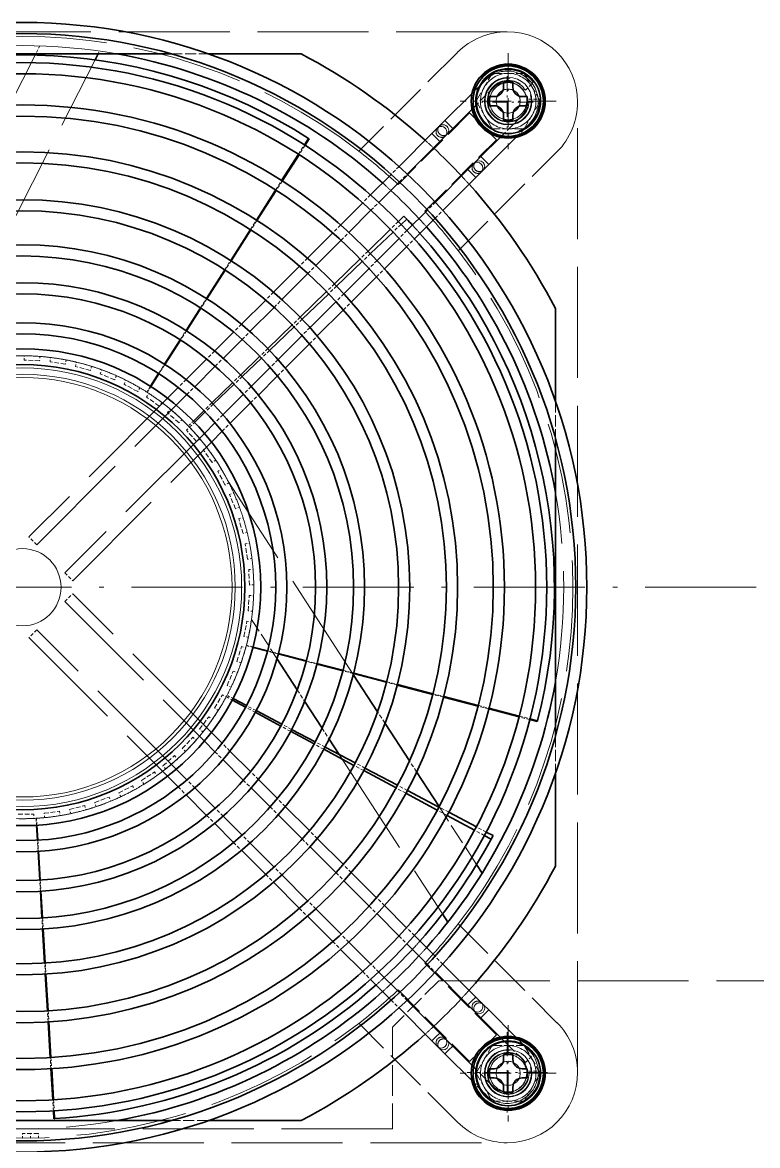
# Model space of a CAD drawing. Extents: x 23 to 587, y 4 to 413.
# Drawn here: x 142.4 to 182.1, y 178 to 238.7 of the extents above; entities that cross this region are included whole.
import ezdxf

# ---------------------------------------------------------------- set-up
doc = ezdxf.new("R2010")
doc.units = 0
doc.linetypes.add('DASHDOT', pattern=[18.5, 12, -3, 0.5, -3])
doc.linetypes.add('DASHED', pattern=[15, 12, -3])
doc.layers.get('0').update_dxf_attribs({"lineweight": 13})

# ---------------------------------------------------------------- blocks, each defined once
blk = doc.blocks.new('BLOCK345')
at = {"color": 7, "linetype": 'DASHDOT', "lineweight": 13}
blk.add_line((153.69, 153.4), (-4.91, 153.4), dxfattribs=at)
blk = doc.blocks.new('BLOCK346')
at = {"color": 7, "linetype": 'DASHDOT', "lineweight": 13, "ltscale": 0.26}
for p, q in [((126.89, 211.1), (126.89, 200.7)), ((132.09, 205.9), (121.69, 205.9))]:
    blk.add_line(p, q, dxfattribs=at)
blk = doc.blocks.new('BLOCK348')
at = {"color": 7, "linetype": 'DASHDOT', "lineweight": 13, "ltscale": 0.26}
for p, q in [((126.89, 106.1), (126.89, 95.7)), ((132.09, 100.9), (121.69, 100.9))]:
    blk.add_line(p, q, dxfattribs=at)
blk = doc.blocks.new('BLOCK355')
at = {"color": 7, "linetype": 'DASHDOT', "lineweight": 13, "ltscale": 0.13975}
for p, q in [((126.79, 208.6), (126.79, 203.01)), ((129.59, 205.8), (124, 205.8))]:
    blk.add_line(p, q, dxfattribs=at)
blk = doc.blocks.new('BLOCK358')
at = {"color": 7, "linetype": 'DASHDOT', "lineweight": 13, "ltscale": 0.21775}
for p, q in [((126.79, 105.36), (126.79, 96.65)), ((131.15, 101), (122.44, 101))]:
    blk.add_line(p, q, dxfattribs=at)
blk = doc.blocks.new('BLOCK372')
at = {"color": 7, "linetype": 'DASHED', "lineweight": 13}
for p, q in [((126.79, 213.4), (21.99, 213.4)), ((75.77, 210.88), (60.68, 181.27)), ((65.03, 176.58), (82.24, 210.36)), ((134.39, 101), (134.39, 205.8)), ((90.07, 173.82), (75.09, 158.84)), ((75.94, 157.99), (91.01, 173.06)), ((94.05, 170.02), (78.98, 154.95)), ((79.83, 154.1), (94.81, 169.08)), ((110.15, 143.99), (96.65, 164.77)), ((78.98, 151.85), (94.05, 136.78)), ((94.81, 137.72), (79.83, 152.7)), ((91.01, 133.74), (75.94, 148.81)), ((75.09, 147.96), (90.07, 132.98)), ((108.61, 135.35), (119.8, 118.12)), ((119.39, 110.9), (369.39, 110.9)), ((114.39, 94.9), (34.39, 94.9)), ((21.99, 93.4), (126.79, 93.4))]:
    blk.add_line(p, q, dxfattribs=at)
at = {"color": 7, "linetype": 'DASHED', "lineweight": 13, "ltscale": 0.0244}
blk.add_line((76.27, 211.87), (75.83, 211), dxfattribs=at)
at = {"color": 7, "linetype": 'DASHED', "lineweight": 13, "ltscale": 0.008525}
blk.add_line((82.57, 211), (82.72, 211.3), dxfattribs=at)
at = {"color": 7, "linetype": 'DASHED', "lineweight": 13, "ltscale": 0.377304}
for p, q in [((121.42, 211.17), (110.74, 200.5)), ((121.49, 189.75), (132.16, 200.43)), ((121.49, 117.05), (132.16, 106.37)), ((121.42, 95.63), (110.74, 106.3))]:
    blk.add_line(p, q, dxfattribs=at)
at = {"color": 7, "lineweight": 35}
for p, q in [((58.32, 211), (90.46, 211)), ((131.99, 169.47), (131.99, 137.33)), ((90.46, 95.8), (58.32, 95.8))]:
    blk.add_line(p, q, dxfattribs=at)
at = {"color": 7, "lineweight": 35, "ltscale": 0.003272}
blk.add_line((75.83, 211), (75.77, 210.88), dxfattribs=at)
at = {"color": 7, "lineweight": 35, "ltscale": 0.017913}
blk.add_line((82.24, 210.36), (82.57, 211), dxfattribs=at)
at = {"color": 7, "linetype": 'DASHED', "lineweight": 13, "ltscale": 0.100244}
for p, q in [((90.46, 211), (94.47, 211)), ((131.99, 173.48), (131.99, 169.47)), ((131.99, 137.33), (131.99, 133.32)), ((94.47, 95.8), (90.46, 95.8))]:
    blk.add_line(p, q, dxfattribs=at)
at = {"color": 7, "lineweight": 35, "ltscale": 0.25099}
for p, q in [((94.47, 211), (104.51, 211)), ((131.99, 183.52), (131.99, 173.48)), ((131.99, 133.32), (131.99, 123.28)), ((104.51, 95.8), (94.47, 95.8))]:
    blk.add_line(p, q, dxfattribs=at)
at = {"color": 7, "linetype": 'DASHED', "lineweight": 13, "ltscale": 0.086603}
for p, q in [((123.43, 205.9), (125.16, 208.9)), ((125.16, 208.9), (128.62, 208.9)), ((128.62, 208.9), (130.35, 205.9)), ((125.16, 202.9), (123.43, 205.9)), ((130.35, 205.9), (128.62, 202.9)), ((128.62, 202.9), (125.16, 202.9)), ((123.43, 100.9), (125.16, 103.9)), ((125.16, 103.9), (128.62, 103.9)), ((128.62, 103.9), (130.35, 100.9)), ((125.16, 97.9), (123.43, 100.9)), ((130.35, 100.9), (128.62, 97.9)), ((128.62, 97.9), (125.16, 97.9))]:
    blk.add_line(p, q, dxfattribs=at)
at = {"color": 7, "linetype": 'DASHED', "lineweight": 13, "ltscale": 0.051108}
for p, q in [((124.42, 208.17), (122.98, 206.72)), ((127.71, 201.99), (129.16, 203.43)), ((129.16, 103.37), (127.71, 104.81)), ((122.98, 100.08), (124.42, 98.63))]:
    blk.add_line(p, q, dxfattribs=at)
at = {"color": 7, "lineweight": 35, "ltscale": 0.01375}
for p, q in [((126.39, 207.95), (126.39, 207.4)), ((127.39, 207.95), (127.39, 207.4)), ((125.39, 206.4), (124.84, 206.4)), ((128.94, 206.4), (128.39, 206.4)), ((125.39, 205.4), (124.84, 205.4)), ((128.94, 205.4), (128.39, 205.4)), ((126.39, 204.4), (126.39, 203.85)), ((127.39, 204.4), (127.39, 203.85)), ((126.39, 102.95), (126.39, 102.4)), ((127.39, 102.95), (127.39, 102.4)), ((125.39, 101.4), (124.84, 101.4)), ((128.94, 101.4), (128.39, 101.4)), ((125.39, 100.4), (124.84, 100.4)), ((128.94, 100.4), (128.39, 100.4)), ((126.39, 99.4), (126.39, 98.85)), ((127.39, 99.4), (127.39, 98.85))]:
    blk.add_line(p, q, dxfattribs=at)
at = {"color": 7, "lineweight": 35, "ltscale": 0.025}
for p, q in [((127.39, 207.95), (126.39, 207.95)), ((124.84, 206.4), (124.84, 205.4)), ((128.94, 206.4), (128.94, 205.4)), ((127.39, 203.85), (126.39, 203.85)), ((127.39, 102.95), (126.39, 102.95)), ((124.84, 101.4), (124.84, 100.4)), ((128.94, 101.4), (128.94, 100.4)), ((127.39, 98.85), (126.39, 98.85))]:
    blk.add_line(p, q, dxfattribs=at)
at = {"color": 7, "linetype": 'DASHED', "lineweight": 13, "ltscale": 0.030592}
for p, q in [((128.75, 207.07), (129.6, 207.96)), ((128.75, 102.07), (129.6, 102.96))]:
    blk.add_line(p, q, dxfattribs=at)
at = {"color": 7, "lineweight": 35, "ltscale": 0.103372}
for p, q in [((122.98, 206.72), (120.05, 203.8)), ((124.79, 199.06), (127.71, 201.99)), ((127.71, 104.81), (124.79, 107.74)), ((120.05, 103), (122.98, 100.08))]:
    blk.add_line(p, q, dxfattribs=at)
at = {"color": 7, "linetype": 'DASHED', "lineweight": 13, "ltscale": 0.080791}
for p, q in [((122.98, 205.04), (125.27, 207.32)), ((128.31, 204.28), (126.03, 201.99)), ((126.03, 104.81), (128.31, 102.52)), ((125.27, 99.48), (122.98, 101.76))]:
    blk.add_line(p, q, dxfattribs=at)
at = {"color": 7, "lineweight": 35, "ltscale": 0.07369}
for p, q in [((120.9, 202.95), (122.98, 205.04)), ((126.03, 201.99), (123.94, 199.91)), ((123.94, 106.89), (126.03, 104.81)), ((122.98, 101.76), (120.9, 103.85))]:
    blk.add_line(p, q, dxfattribs=at)
at = {"color": 7, "linetype": 'DASHED', "lineweight": 13, "ltscale": 0.030093}
for p, q in [((129.08, 206.12), (130.28, 206.12)), ((129.08, 101.12), (130.28, 101.12))]:
    blk.add_line(p, q, dxfattribs=at)
at = {"color": 7, "linetype": 'DASHED', "lineweight": 13, "ltscale": 0.273504}
for p, q in [((122.72, 204.63), (114.99, 196.9)), ((117.89, 194), (125.62, 201.73)), ((125.62, 105.07), (117.89, 112.8)), ((114.99, 109.9), (122.72, 102.17))]:
    blk.add_line(p, q, dxfattribs=at)
at = {"color": 7, "lineweight": 35, "ltscale": 0.021507}
for p, q in [((119.44, 203.19), (120.05, 203.8)), ((119.5, 201.55), (120.11, 202.16)), ((123.94, 199.91), (123.33, 199.3)), ((124, 198.27), (123.39, 197.66))]:
    blk.add_line(p, q, dxfattribs=at)
at = {"color": 7, "lineweight": 13, "ltscale": 0.015}
for p, q in [((120.48, 203.38), (120.05, 203.8)), ((120.9, 202.95), (120.48, 203.38)), ((119.07, 201.97), (118.65, 202.4)), ((119.5, 201.55), (119.07, 201.97)), ((123.94, 199.91), (124.37, 199.49)), ((124.37, 199.49), (124.79, 199.06)), ((122.54, 198.51), (122.96, 198.08)), ((122.96, 198.08), (123.39, 197.66)), ((122.54, 108.29), (122.96, 108.72)), ((122.96, 108.72), (123.39, 109.14)), ((123.94, 106.89), (124.37, 107.31)), ((124.37, 107.31), (124.79, 107.74)), ((119.07, 104.83), (118.65, 104.4)), ((119.5, 105.25), (119.07, 104.83)), ((120.48, 103.42), (120.05, 103)), ((120.9, 103.85), (120.48, 103.42))]:
    blk.add_line(p, q, dxfattribs=at)
at = {"color": 7, "linetype": 'DASHED', "lineweight": 13, "ltscale": 0.015}
for p, q in [((120.48, 203.38), (120.05, 203.8)), ((120.9, 202.95), (120.48, 203.38)), ((119.07, 201.97), (118.65, 202.4)), ((119.5, 201.55), (119.07, 201.97)), ((123.94, 199.91), (124.37, 199.49)), ((124.37, 199.49), (124.79, 199.06)), ((122.54, 198.51), (122.96, 198.08)), ((122.96, 198.08), (123.39, 197.66)), ((122.54, 108.29), (122.96, 108.72)), ((122.96, 108.72), (123.39, 109.14)), ((123.94, 106.89), (124.37, 107.31)), ((124.37, 107.31), (124.79, 107.74)), ((119.07, 104.83), (118.65, 104.4)), ((119.5, 105.25), (119.07, 104.83)), ((120.48, 103.42), (120.05, 103)), ((120.9, 103.85), (120.48, 103.42))]:
    blk.add_line(p, q, dxfattribs=at)
at = {"color": 7, "linetype": 'DASHED', "lineweight": 13, "ltscale": 0.102547}
for p, q in [((125.62, 201.73), (122.72, 204.63)), ((122.72, 102.17), (125.62, 105.07))]:
    blk.add_line(p, q, dxfattribs=at)
at = {"color": 7, "lineweight": 35, "ltscale": 0.0215}
for p, q in [((118.65, 202.4), (119.26, 203.01)), ((120.29, 202.34), (120.9, 202.95)), ((123.15, 199.12), (122.54, 198.51)), ((124.79, 199.06), (124.18, 198.45))]:
    blk.add_line(p, q, dxfattribs=at)
at = {"color": 7, "lineweight": 35, "ltscale": 0.006564}
for p, q in [((119.26, 203.01), (119.44, 203.19)), ((120.11, 202.16), (120.29, 202.34)), ((123.33, 199.3), (123.15, 199.12)), ((124.18, 198.45), (124, 198.27)), ((124, 108.53), (124.18, 108.35)), ((123.15, 107.68), (123.33, 107.5)), ((120.29, 104.46), (120.11, 104.64)), ((119.44, 103.61), (119.26, 103.79))]:
    blk.add_line(p, q, dxfattribs=at)
at = {"color": 7, "lineweight": 35, "ltscale": 0.020896}
for p, q in [((104.86, 201.18), (105.31, 201.88)), ((105.38, 201.83), (104.93, 201.13)), ((115.62, 193.48), (115.02, 192.89)), ((115.92, 193.17), (115.31, 192.59)), ((130.03, 138.89), (129.22, 139.1)), ((129.24, 139.19), (130.05, 138.98)), ((125.05, 126.2), (124.31, 126.59)), ((125.25, 126.57), (124.51, 126.96)), ((77.78, 96), (77.73, 96.83)), ((77.82, 96.84), (77.87, 96.01))]:
    blk.add_line(p, q, dxfattribs=at)
at = {"color": 7, "lineweight": 35, "ltscale": 0.002277}
for p, q in [((105.38, 201.83), (105.31, 201.88)), ((130.03, 138.89), (130.05, 138.98)), ((77.78, 96), (77.87, 96.01))]:
    blk.add_line(p, q, dxfattribs=at)
at = {"color": 7, "lineweight": 35, "ltscale": 0.125869}
for p, q in [((118.65, 202.4), (115.09, 198.84)), ((119.83, 194.1), (123.39, 197.66)), ((123.39, 109.14), (119.83, 112.7)), ((115.09, 107.96), (118.65, 104.4))]:
    blk.add_line(p, q, dxfattribs=at)
at = {"color": 7, "lineweight": 35, "ltscale": 0.124515}
for p, q in [((115.98, 198.03), (119.5, 201.55)), ((122.54, 198.51), (119.02, 194.99)), ((119.02, 111.81), (122.54, 108.29)), ((119.5, 105.25), (115.98, 108.77))]:
    blk.add_line(p, q, dxfattribs=at)
at = {"color": 7, "lineweight": 35, "ltscale": 0.08447}
for p, q in [((102.4, 197.32), (104.21, 200.16)), ((104.29, 200.12), (102.47, 197.27)), ((114.16, 192.06), (111.74, 189.7)), ((114.45, 191.76), (112.01, 189.43)), ((128.06, 139.4), (124.79, 140.26)), ((124.81, 140.34), (128.08, 139.49)), ((123.25, 127.16), (120.28, 128.76)), ((123.45, 127.52), (120.46, 129.1)), ((77.66, 98.03), (77.46, 101.41)), ((77.55, 101.41), (77.75, 98.04))]:
    blk.add_line(p, q, dxfattribs=at)
at = {"color": 7, "linetype": 'DASHED', "lineweight": 13, "ltscale": 0.03}
for p, q in [((104.21, 200.16), (104.86, 201.18)), ((104.93, 201.13), (104.29, 200.12)), ((101.75, 196.3), (102.4, 197.32)), ((102.47, 197.27), (101.82, 196.26)), ((99.03, 192.04), (99.68, 193.05)), ((99.74, 193.01), (99.09, 192)), ((115.02, 192.89), (114.16, 192.06)), ((115.31, 192.59), (114.45, 191.76)), ((111.74, 189.7), (110.88, 188.87)), ((112.01, 189.43), (111.14, 188.6)), ((96.25, 187.68), (96.9, 188.7)), ((96.95, 188.66), (96.31, 187.65)), ((108.12, 186.18), (107.25, 185.34)), ((108.35, 185.93), (107.49, 185.1)), ((93.63, 183.57), (94.27, 184.58)), ((94.32, 184.55), (93.68, 183.54)), ((104.41, 182.58), (103.55, 181.74)), ((104.62, 182.36), (103.76, 181.53)), ((91.43, 180.12), (92.07, 181.13)), ((92.12, 181.1), (91.47, 180.09)), ((100.91, 179.17), (100.05, 178.34)), ((101.1, 178.98), (100.23, 178.15)), ((89.1, 176.47), (89.75, 177.48)), ((89.79, 177.46), (89.14, 176.45)), ((97.97, 176.32), (97.11, 175.48)), ((98.14, 176.15), (97.27, 175.32)), ((94.87, 173.31), (94.01, 172.47)), ((95.02, 173.16), (94.15, 172.33)), ((75.94, 157.99), (75.09, 158.84)), ((78.98, 154.95), (79.83, 154.1)), ((78.98, 151.85), (79.83, 152.7)), ((75.94, 148.81), (75.09, 147.96)), ((102.03, 146.19), (100.87, 146.49)), ((100.88, 146.54), (102.04, 146.23)), ((106.21, 145.1), (105.05, 145.4)), ((105.06, 145.45), (106.22, 145.15)), ((110.17, 144.07), (109.01, 144.37)), ((109.03, 144.43), (110.19, 144.12)), ((114.9, 142.84), (113.74, 143.14)), ((113.75, 143.2), (114.91, 142.9)), ((119.9, 141.53), (118.74, 141.83)), ((118.75, 141.9), (119.92, 141.6)), ((99.56, 139.89), (98.5, 140.45)), ((99.65, 140.07), (98.59, 140.63)), ((124.79, 140.26), (123.63, 140.56)), ((123.65, 140.64), (124.81, 140.34)), ((103.36, 137.84), (102.31, 138.41)), ((103.48, 138.05), (102.41, 138.61)), ((129.22, 139.1), (128.06, 139.4)), ((128.08, 139.49), (129.24, 139.19)), ((106.97, 135.9), (105.91, 136.47)), ((107.1, 136.14), (106.04, 136.7)), ((111.27, 133.59), (110.21, 134.16)), ((111.41, 133.87), (110.35, 134.43)), ((115.82, 131.15), (114.77, 131.72)), ((115.99, 131.45), (114.92, 132.01)), ((120.28, 128.76), (119.22, 129.33)), ((120.46, 129.1), (119.4, 129.66)), ((124.51, 126.96), (123.45, 127.52)), ((124.31, 126.59), (123.25, 127.16)), ((76.08, 124.88), (76, 126.08)), ((76.05, 126.08), (76.12, 124.89)), ((76.33, 120.57), (76.26, 121.77)), ((76.31, 121.77), (76.38, 120.57)), ((76.57, 116.48), (76.5, 117.68)), ((76.56, 117.69), (76.63, 116.49)), ((76.85, 112.81), (76.93, 111.61)), ((76.86, 111.61), (76.79, 112.81)), ((77.16, 106.45), (77.09, 107.65)), ((77.17, 107.65), (77.24, 106.46)), ((77.46, 101.41), (77.39, 102.6)), ((77.47, 102.61), (77.55, 101.41)), ((77.73, 96.83), (77.66, 98.03)), ((77.75, 98.04), (77.82, 96.84))]:
    blk.add_line(p, q, dxfattribs=at)
at = {"color": 7, "lineweight": 35, "ltscale": 0.078526}
for p, q in [((114.24, 197.99), (112.02, 195.77)), ((116.76, 191.03), (118.98, 193.25)), ((118.98, 113.55), (116.76, 115.77)), ((112.02, 111.03), (114.24, 108.81))]:
    blk.add_line(p, q, dxfattribs=at)
at = {"color": 7, "linetype": 'DASHED', "lineweight": 13, "ltscale": 0.030046}
for p, q in [((115.09, 198.84), (114.24, 197.99)), ((118.98, 193.25), (119.83, 194.1)), ((119.83, 112.7), (118.98, 113.55)), ((114.24, 108.81), (115.09, 107.96))]:
    blk.add_line(p, q, dxfattribs=at)
at = {"color": 7, "linetype": 'DASHED', "lineweight": 13, "ltscale": 0.030019}
for p, q in [((115.13, 197.18), (115.98, 198.03)), ((119.02, 194.99), (118.17, 194.14)), ((118.17, 112.66), (119.02, 111.81)), ((115.98, 108.77), (115.13, 109.62))]:
    blk.add_line(p, q, dxfattribs=at)
at = {"color": 7, "lineweight": 35, "ltscale": 0.078449}
for p, q in [((112.91, 194.96), (115.13, 197.18)), ((118.17, 194.14), (115.95, 191.92)), ((115.95, 114.88), (118.17, 112.66)), ((115.13, 109.62), (112.91, 111.84))]:
    blk.add_line(p, q, dxfattribs=at)
at = {"color": 7, "lineweight": 35, "ltscale": 0.09639}
for p, q in [((99.68, 193.05), (101.75, 196.3)), ((101.82, 196.26), (99.74, 193.01)), ((110.88, 188.87), (108.12, 186.18)), ((111.14, 188.6), (108.35, 185.93)), ((123.63, 140.56), (119.9, 141.53)), ((119.92, 141.6), (123.65, 140.64)), ((119.22, 129.33), (115.82, 131.15)), ((119.4, 129.66), (115.99, 131.45)), ((77.39, 102.6), (77.16, 106.45)), ((77.24, 106.46), (77.47, 102.61))]:
    blk.add_line(p, q, dxfattribs=at)
at = {"color": 7, "linetype": 'DASHED', "lineweight": 13, "ltscale": 0.030054}
for p, q in [((112.02, 195.77), (111.17, 194.92)), ((115.91, 190.18), (116.76, 191.03)), ((116.76, 115.77), (115.91, 116.62)), ((111.17, 111.88), (112.02, 111.03))]:
    blk.add_line(p, q, dxfattribs=at)
at = {"color": 7, "lineweight": 35, "ltscale": 0.084635}
for p, q in [((111.17, 194.92), (108.77, 192.52)), ((113.51, 187.78), (115.91, 190.18)), ((115.91, 116.62), (113.51, 119.02)), ((108.77, 114.28), (111.17, 111.88))]:
    blk.add_line(p, q, dxfattribs=at)
at = {"color": 7, "lineweight": 35, "ltscale": 0.084538}
for p, q in [((109.67, 191.72), (112.06, 194.11)), ((115.1, 191.07), (112.71, 188.68)), ((112.71, 118.12), (115.1, 115.73)), ((112.06, 112.69), (109.67, 115.08))]:
    blk.add_line(p, q, dxfattribs=at)
at = {"color": 7, "linetype": 'DASHED', "lineweight": 13, "ltscale": 0.030022}
for p, q in [((112.06, 194.11), (112.91, 194.96)), ((115.95, 191.92), (115.1, 191.07)), ((115.1, 115.73), (115.95, 114.88)), ((112.91, 111.84), (112.06, 112.69))]:
    blk.add_line(p, q, dxfattribs=at)
at = {"color": 7, "lineweight": 35, "ltscale": 0.010543}
for p, q in [((115.92, 193.17), (115.62, 193.48)), ((125.05, 126.2), (125.25, 126.57))]:
    blk.add_line(p, q, dxfattribs=at)
at = {"color": 7, "lineweight": 35, "ltscale": 0.099193}
for p, q in [((96.9, 188.7), (99.03, 192.04)), ((99.09, 192), (96.95, 188.66)), ((107.25, 185.34), (104.41, 182.58)), ((107.49, 185.1), (104.62, 182.36)), ((118.74, 141.83), (114.9, 142.84)), ((114.91, 142.9), (118.75, 141.9)), ((114.77, 131.72), (111.27, 133.59)), ((114.92, 132.01), (111.41, 133.87)), ((77.09, 107.65), (76.86, 111.61)), ((76.93, 111.61), (77.17, 107.65))]:
    blk.add_line(p, q, dxfattribs=at)
at = {"color": 7, "lineweight": 35, "ltscale": 0.096616}
for p, q in [((107.92, 191.67), (105.19, 188.94)), ((109.93, 184.2), (112.66, 186.93)), ((112.66, 119.87), (109.93, 122.6)), ((105.19, 117.86), (107.92, 115.13))]:
    blk.add_line(p, q, dxfattribs=at)
at = {"color": 7, "linetype": 'DASHED', "lineweight": 13, "ltscale": 0.030064}
for p, q in [((108.77, 192.52), (107.92, 191.67)), ((112.66, 186.93), (113.51, 187.78)), ((113.51, 119.02), (112.66, 119.87)), ((107.92, 115.13), (108.77, 114.28))]:
    blk.add_line(p, q, dxfattribs=at)
at = {"color": 7, "linetype": 'DASHED', "lineweight": 13, "ltscale": 0.030026}
for p, q in [((108.82, 190.87), (109.67, 191.72)), ((112.71, 188.68), (111.86, 187.83)), ((111.86, 118.97), (112.71, 118.12)), ((109.67, 115.08), (108.82, 115.93))]:
    blk.add_line(p, q, dxfattribs=at)
at = {"color": 7, "lineweight": 35, "ltscale": 0.096483}
for p, q in [((106.09, 188.14), (108.82, 190.87)), ((111.86, 187.83), (109.13, 185.1)), ((109.13, 121.7), (111.86, 118.97)), ((108.82, 115.93), (106.09, 118.66))]:
    blk.add_line(p, q, dxfattribs=at)
at = {"color": 7, "lineweight": 35, "ltscale": 0.099485}
for p, q in [((104.34, 188.09), (101.53, 185.27)), ((106.26, 180.54), (109.08, 183.35)), ((109.08, 123.45), (106.26, 126.26)), ((101.53, 121.53), (104.34, 118.71))]:
    blk.add_line(p, q, dxfattribs=at)
at = {"color": 7, "linetype": 'DASHED', "lineweight": 13, "ltscale": 0.030078}
for p, q in [((105.19, 188.94), (104.34, 188.09)), ((109.08, 183.35), (109.93, 184.2)), ((109.93, 122.6), (109.08, 123.45)), ((104.34, 118.71), (105.19, 117.86))]:
    blk.add_line(p, q, dxfattribs=at)
at = {"color": 7, "linetype": 'DASHED', "lineweight": 13, "ltscale": 0.030032}
for p, q in [((105.24, 187.29), (106.09, 188.14)), ((109.13, 185.1), (108.28, 184.25)), ((108.28, 122.55), (109.13, 121.7)), ((106.09, 118.66), (105.24, 119.51))]:
    blk.add_line(p, q, dxfattribs=at)
at = {"color": 7, "lineweight": 35, "ltscale": 0.092058}
for p, q in [((94.27, 184.58), (96.25, 187.68)), ((96.31, 187.65), (94.32, 184.55)), ((103.55, 181.74), (100.91, 179.17)), ((103.76, 181.53), (101.1, 178.98)), ((113.74, 143.14), (110.17, 144.07)), ((110.19, 144.12), (113.75, 143.2)), ((110.21, 134.16), (106.97, 135.9)), ((110.35, 134.43), (107.1, 136.14)), ((76.79, 112.81), (76.57, 116.48)), ((76.63, 116.49), (76.85, 112.81))]:
    blk.add_line(p, q, dxfattribs=at)
at = {"color": 7, "lineweight": 35, "ltscale": 0.099313}
for p, q in [((102.43, 184.48), (105.24, 187.29)), ((108.28, 184.25), (105.47, 181.44)), ((105.47, 125.36), (108.28, 122.55)), ((105.24, 119.51), (102.43, 122.32))]:
    blk.add_line(p, q, dxfattribs=at)
at = {"color": 7, "lineweight": 35, "ltscale": 0.092404}
for p, q in [((100.68, 184.42), (98.06, 181.81)), ((102.8, 177.07), (105.41, 179.69)), ((105.41, 127.11), (102.8, 129.73)), ((98.06, 124.99), (100.68, 122.38))]:
    blk.add_line(p, q, dxfattribs=at)
at = {"color": 7, "linetype": 'DASHED', "lineweight": 13, "ltscale": 0.030099}
for p, q in [((101.53, 185.27), (100.68, 184.42)), ((105.41, 179.69), (106.26, 180.54)), ((106.26, 126.26), (105.41, 127.11)), ((100.68, 122.38), (101.53, 121.53))]:
    blk.add_line(p, q, dxfattribs=at)
at = {"color": 7, "linetype": 'DASHED', "lineweight": 13, "ltscale": 0.030041}
for p, q in [((101.58, 183.63), (102.43, 184.48)), ((105.47, 181.44), (104.62, 180.59)), ((104.62, 126.21), (105.47, 125.36)), ((102.43, 122.32), (101.58, 123.17))]:
    blk.add_line(p, q, dxfattribs=at)
at = {"color": 7, "lineweight": 35, "ltscale": 0.072355}
for p, q in [((92.07, 181.13), (93.63, 183.57)), ((93.68, 183.54), (92.12, 181.1)), ((100.05, 178.34), (97.97, 176.32)), ((100.23, 178.15), (98.14, 176.15)), ((109.01, 144.37), (106.21, 145.1)), ((106.22, 145.15), (109.03, 144.43)), ((105.91, 136.47), (103.36, 137.84)), ((106.04, 136.7), (103.48, 138.05)), ((76.5, 117.68), (76.33, 120.57)), ((76.38, 120.57), (76.56, 117.69))]:
    blk.add_line(p, q, dxfattribs=at)
at = {"color": 7, "lineweight": 35, "ltscale": 0.0922}
for p, q in [((98.97, 181.02), (101.58, 183.63)), ((104.62, 180.59), (102.01, 177.98)), ((102.01, 128.82), (104.62, 126.21)), ((101.58, 123.17), (98.97, 125.78))]:
    blk.add_line(p, q, dxfattribs=at)
at = {"color": 7, "lineweight": 35, "ltscale": 0.072702}
for p, q in [((97.21, 180.96), (95.15, 178.9)), ((99.89, 174.16), (101.95, 176.22)), ((101.95, 130.58), (99.89, 132.64)), ((95.15, 127.9), (97.21, 125.84))]:
    blk.add_line(p, q, dxfattribs=at)
at = {"color": 7, "linetype": 'DASHED', "lineweight": 13, "ltscale": 0.030128}
for p, q in [((98.06, 181.81), (97.21, 180.96)), ((101.95, 176.22), (102.8, 177.07)), ((102.8, 129.73), (101.95, 130.58)), ((97.21, 125.84), (98.06, 124.99))]:
    blk.add_line(p, q, dxfattribs=at)
at = {"color": 7, "linetype": 'DASHED', "lineweight": 13, "ltscale": 0.030053}
for p, q in [((98.12, 180.17), (98.97, 181.02)), ((102.01, 177.98), (101.16, 177.13)), ((101.16, 129.67), (102.01, 128.82)), ((98.97, 125.78), (98.12, 126.63))]:
    blk.add_line(p, q, dxfattribs=at)
at = {"color": 7, "lineweight": 35, "ltscale": 0.078001}
for p, q in [((89.75, 177.48), (91.43, 180.12)), ((91.47, 180.09), (89.79, 177.46)), ((97.11, 175.48), (94.87, 173.31)), ((97.27, 175.32), (95.02, 173.16)), ((105.05, 145.4), (102.03, 146.19)), ((102.04, 146.23), (105.06, 145.45)), ((102.31, 138.41), (99.56, 139.89)), ((102.41, 138.61), (99.65, 140.07)), ((76.26, 121.77), (76.08, 124.88)), ((76.12, 124.89), (76.31, 121.77))]:
    blk.add_line(p, q, dxfattribs=at)
at = {"color": 7, "lineweight": 35, "ltscale": 0.072497}
for p, q in [((96.07, 178.12), (98.12, 180.17)), ((101.16, 177.13), (99.11, 175.08)), ((99.11, 131.72), (101.16, 129.67)), ((98.12, 126.63), (96.07, 128.68))]:
    blk.add_line(p, q, dxfattribs=at)
at = {"color": 7, "linetype": 'DASHED', "lineweight": 13, "ltscale": 0.011774}
for p, q in [((74.57, 177.93), (74.59, 178.4)), ((76.27, 178.33), (76.25, 177.86)), ((77.37, 177.75), (77.44, 178.21)), ((79.1, 177.95), (79.03, 177.49)), ((80.12, 177.25), (80.25, 177.7)), ((81.87, 177.26), (81.74, 176.8)), ((82.8, 176.44), (82.98, 176.88)), ((84.54, 176.25), (84.36, 175.81)), ((85.38, 175.33), (85.6, 175.75)), ((87.08, 174.94), (86.85, 174.53)), ((87.8, 173.94), (88.08, 174.32)), ((89.45, 173.35), (89.18, 172.97)), ((90.06, 172.27), (90.37, 172.62)), ((91.63, 171.51), (91.31, 171.16)), ((92.11, 170.36), (92.46, 170.68)), ((93.58, 169.43), (93.23, 169.11)), ((93.93, 168.23), (94.31, 168.51)), ((95.28, 167.13), (94.9, 166.86)), ((95.49, 165.91), (95.9, 166.14)), ((96.71, 164.66), (96.3, 164.44)), ((96.78, 163.42), (97.21, 163.6)), ((97.85, 162.04), (97.41, 161.87)), ((97.77, 160.81), (98.23, 160.93)), ((98.68, 159.31), (98.23, 159.19)), ((98.47, 158.09), (98.93, 158.17)), ((99.2, 156.51), (98.73, 156.43)), ((98.84, 155.32), (99.31, 155.34)), ((99.39, 153.66), (98.92, 153.64)), ((98.9, 152.52), (99.37, 152.48)), ((99.26, 150.81), (98.79, 150.84)), ((98.64, 149.73), (99.11, 149.64)), ((98.8, 147.99), (98.33, 148.08)), ((98.07, 146.99), (98.52, 146.85)), ((98.02, 145.24), (97.57, 145.38)), ((97.18, 144.33), (97.61, 144.14)), ((96.94, 142.6), (96.51, 142.79)), ((96, 141.79), (96.41, 141.55)), ((95.56, 140.1), (95.15, 140.34)), ((94.53, 139.4), (94.91, 139.12)), ((92.81, 137.2), (93.15, 136.88)), ((93.91, 137.78), (93.53, 138.06)), ((92, 135.65), (91.66, 135.98)), ((90.84, 135.21), (91.14, 134.85)), ((88.66, 133.45), (88.92, 133.06)), ((89.86, 133.76), (89.56, 134.12)), ((87.52, 132.13), (87.26, 132.52)), ((85.01, 130.77), (84.8, 131.19)), ((86.29, 131.95), (86.51, 131.53)), ((81.13, 129.81), (81.24, 129.36)), ((82.36, 129.7), (82.2, 130.15)), ((83.77, 130.74), (83.94, 130.29)), ((75.61, 128.9), (75.62, 128.43)), ((76.79, 128.52), (76.73, 128.98)), ((78.39, 129.2), (78.45, 128.73)), ((79.61, 128.95), (79.49, 129.41))]:
    blk.add_line(p, q, dxfattribs=at)
at = {"color": 7, "linetype": 'DASHED', "lineweight": 13, "ltscale": 0.030163}
for p, q in [((95.15, 178.9), (94.3, 178.05)), ((99.04, 173.31), (99.89, 174.16)), ((99.89, 132.64), (99.04, 133.49)), ((94.3, 128.75), (95.15, 127.9))]:
    blk.add_line(p, q, dxfattribs=at)
at = {"color": 7, "linetype": 'DASHED', "lineweight": 13, "ltscale": 0.042008}
for p, q in [((76.25, 177.86), (74.57, 177.93)), ((79.03, 177.49), (77.37, 177.75)), ((81.74, 176.8), (80.12, 177.25)), ((84.36, 175.81), (82.8, 176.44)), ((86.85, 174.53), (85.38, 175.33)), ((89.18, 172.97), (87.8, 173.94)), ((91.31, 171.16), (90.06, 172.27)), ((93.23, 169.11), (92.11, 170.36)), ((94.9, 166.86), (93.93, 168.23)), ((96.3, 164.44), (95.49, 165.91)), ((97.41, 161.87), (96.78, 163.42)), ((98.23, 159.19), (97.77, 160.81)), ((98.73, 156.43), (98.47, 158.09)), ((98.92, 153.64), (98.84, 155.32)), ((98.79, 150.84), (98.9, 152.52)), ((98.33, 148.08), (98.64, 149.73)), ((97.57, 145.38), (98.07, 146.99)), ((96.51, 142.79), (97.18, 144.33)), ((95.15, 140.34), (96, 141.79)), ((93.53, 138.06), (94.53, 139.4)), ((91.66, 135.98), (92.81, 137.2)), ((89.56, 134.12), (90.84, 135.21)), ((87.26, 132.52), (88.66, 133.45)), ((84.8, 131.19), (86.29, 131.95)), ((79.49, 129.41), (81.13, 129.81)), ((82.2, 130.15), (83.77, 130.74)), ((73.93, 128.88), (75.61, 128.9)), ((76.73, 128.98), (78.39, 129.2))]:
    blk.add_line(p, q, dxfattribs=at)
at = {"color": 7, "lineweight": 35, "ltscale": 0.078489}
for p, q in [((94.3, 178.05), (92.08, 175.83)), ((96.82, 171.09), (99.04, 173.31)), ((99.04, 133.49), (96.82, 135.71)), ((92.08, 130.97), (94.3, 128.75))]:
    blk.add_line(p, q, dxfattribs=at)
at = {"color": 7, "lineweight": 35, "ltscale": 0.078201}
for p, q in [((93.01, 175.06), (95.22, 177.27)), ((98.26, 174.23), (96.05, 172.02)), ((96.05, 134.78), (98.26, 132.57)), ((95.22, 129.53), (93.01, 131.74))]:
    blk.add_line(p, q, dxfattribs=at)
at = {"color": 7, "linetype": 'DASHED', "lineweight": 13, "ltscale": 0.030067}
for p, q in [((95.22, 177.27), (96.07, 178.12)), ((99.11, 175.08), (98.26, 174.23)), ((98.26, 132.57), (99.11, 131.72)), ((96.07, 128.68), (95.22, 129.53))]:
    blk.add_line(p, q, dxfattribs=at)
at = {"color": 7, "lineweight": 35, "ltscale": 0.040387}
for p, q in [((88.24, 175.11), (89.1, 176.47)), ((89.14, 176.45), (88.27, 175.09)), ((94.01, 172.47), (92.86, 171.35)), ((94.15, 172.33), (92.99, 171.21)), ((100.87, 146.49), (99.31, 146.9)), ((99.32, 146.94), (100.88, 146.54)), ((98.5, 140.45), (97.08, 141.22)), ((98.59, 140.63), (97.16, 141.38)), ((76, 126.08), (75.91, 127.69)), ((75.95, 127.7), (76.05, 126.08))]:
    blk.add_line(p, q, dxfattribs=at)
at = {"color": 7, "linetype": 'DASHED', "lineweight": 13, "ltscale": 0.01875}
for p, q in [((87.83, 174.48), (88.24, 175.11)), ((88.27, 175.09), (87.87, 174.46)), ((92.86, 171.35), (92.32, 170.82)), ((92.99, 171.21), (92.45, 170.69)), ((98.59, 147.13), (99.32, 146.94)), ((97.08, 141.22), (96.42, 141.57)), ((97.16, 141.38), (96.5, 141.73)), ((75.91, 127.69), (75.87, 128.44)), ((75.9, 128.45), (75.95, 127.7))]:
    blk.add_line(p, q, dxfattribs=at)
at = {"color": 7, "lineweight": 35, "ltscale": 0.040712}
for p, q in [((91.23, 174.97), (90.07, 173.82)), ((94.81, 169.08), (95.96, 170.24)), ((95.96, 136.56), (94.81, 137.72)), ((90.07, 132.98), (91.23, 131.83))]:
    blk.add_line(p, q, dxfattribs=at)
at = {"color": 7, "linetype": 'DASHED', "lineweight": 13, "ltscale": 0.030218}
for p, q in [((92.08, 175.83), (91.23, 174.97)), ((95.96, 170.24), (96.82, 171.09)), ((96.82, 135.71), (95.96, 136.56)), ((91.23, 131.83), (92.08, 130.97))]:
    blk.add_line(p, q, dxfattribs=at)
at = {"color": 7, "linetype": 'DASHED', "lineweight": 13, "ltscale": 0.030089}
for p, q in [((92.16, 174.21), (93.01, 175.06)), ((96.05, 172.02), (95.2, 171.17)), ((95.2, 135.63), (96.05, 134.78)), ((93.01, 131.74), (92.16, 132.59))]:
    blk.add_line(p, q, dxfattribs=at)
at = {"color": 7, "lineweight": 35, "ltscale": 0.04052}
for p, q in [((91.01, 173.06), (92.16, 174.21)), ((95.2, 171.17), (94.05, 170.02)), ((94.05, 136.78), (95.2, 135.63)), ((92.16, 132.59), (91.01, 133.74))]:
    blk.add_line(p, q, dxfattribs=at)
at = {"color": 7, "linetype": 'DASHED', "lineweight": 13, "ltscale": 0.126134}
blk.add_line((99.15, 149.92), (101.89, 145.69), dxfattribs=at)
at = {"color": 7, "linetype": 'DASHED', "lineweight": 13, "ltscale": 0.018749}
blk.add_line((99.31, 146.9), (98.58, 147.09), dxfattribs=at)
at = {"color": 7, "lineweight": 35, "ltscale": 0.100192}
blk.add_line((101.89, 145.69), (104.08, 142.32), dxfattribs=at)
at = {"color": 7, "lineweight": 35, "ltscale": 0.120037}
blk.add_line((112.77, 139.96), (110.15, 143.99), dxfattribs=at)
at = {"color": 7, "linetype": 'DASHED', "lineweight": 13, "ltscale": 0.036973}
blk.add_line((104.08, 142.32), (104.88, 141.08), dxfattribs=at)
at = {"color": 7, "lineweight": 35, "ltscale": 0.086648}
blk.add_line((104.88, 141.08), (106.77, 138.18), dxfattribs=at)
at = {"color": 7, "linetype": 'DASHED', "lineweight": 13, "ltscale": 0.037596}
blk.add_line((113.59, 138.7), (112.77, 139.96), dxfattribs=at)
at = {"color": 7, "lineweight": 35, "ltscale": 0.120519}
blk.add_line((116.21, 134.66), (113.59, 138.7), dxfattribs=at)
at = {"color": 7, "linetype": 'DASHED', "lineweight": 13, "ltscale": 0.035089}
blk.add_line((106.77, 138.18), (107.53, 137), dxfattribs=at)
at = {"color": 7, "lineweight": 35, "ltscale": 0.04932}
blk.add_line((107.53, 137), (108.61, 135.35), dxfattribs=at)
at = {"color": 7, "linetype": 'DASHED', "lineweight": 13, "ltscale": 0.035526}
blk.add_line((116.99, 133.46), (116.21, 134.66), dxfattribs=at)
at = {"color": 7, "lineweight": 35, "ltscale": 0.111937}
blk.add_line((119.42, 129.71), (116.99, 133.46), dxfattribs=at)
at = {"color": 7, "linetype": 'DASHED', "lineweight": 13, "ltscale": 0.18623}
blk.add_line((123.48, 123.46), (119.42, 129.71), dxfattribs=at)
at = {"color": 7, "lineweight": 35, "ltscale": 0.027675}
blk.add_line((124.08, 122.53), (123.48, 123.46), dxfattribs=at)
at = {"color": 7, "lineweight": 35, "ltscale": 0.026436}
blk.add_line((119.8, 118.12), (120.37, 117.23), dxfattribs=at)
at = {"color": 7, "linetype": 'DASHED', "lineweight": 13, "ltscale": 0.002741}
blk.add_line((117.28, 115.1), (117.35, 115.18), dxfattribs=at)
at = {"color": 7, "linetype": 'DASHED', "lineweight": 13, "ltscale": 0.176777}
blk.add_line((119.39, 110.9), (114.39, 105.9), dxfattribs=at)
at = {"color": 7, "lineweight": 35, "ltscale": 0.021503}
for p, q in [((122.54, 108.29), (123.15, 107.68)), ((124.18, 108.35), (124.79, 107.74)), ((119.26, 103.79), (118.65, 104.4)), ((120.9, 103.85), (120.29, 104.46))]:
    blk.add_line(p, q, dxfattribs=at)
at = {"color": 7, "lineweight": 35, "ltscale": 0.021505}
for p, q in [((123.39, 109.14), (124, 108.53)), ((123.33, 107.5), (123.94, 106.89)), ((120.11, 104.64), (119.5, 105.25)), ((120.05, 103), (119.44, 103.61))]:
    blk.add_line(p, q, dxfattribs=at)
at = {"color": 7, "linetype": 'DASHED', "lineweight": 13, "ltscale": 0.275}
blk.add_line((114.39, 105.9), (114.39, 94.9), dxfattribs=at)
at = {"color": 7, "linetype": 'DASHED', "lineweight": 13, "ltscale": 0.0125}
blk.add_line((74.39, 93.9), (74.39, 94.4), dxfattribs=at)
at = {"color": 7, "linetype": 'DASHED', "lineweight": 13, "ltscale": 0.043763}
blk.add_line((76.14, 94.4), (74.39, 94.4), dxfattribs=at)
at = {"color": 7, "linetype": 'DASHED', "lineweight": 13, "ltscale": 0.012337}
blk.add_line((75.27, 93.91), (75.27, 94.4), dxfattribs=at)
at = {"color": 7, "linetype": 'DASHED', "lineweight": 13, "ltscale": 0.011856}
blk.add_line((76.14, 93.93), (76.14, 94.4), dxfattribs=at)
at = {"color": 7, "lineweight": 35}
for centre, radius in [((74.39, 153.4), 61), ((74.39, 153.4), 59.8), ((74.39, 153.4), 56.66), ((126.89, 205.9), 4), ((74.39, 153.4), 55.46), ((126.89, 205.9), 3.8), ((126.89, 205.9), 3.5), ((74.39, 153.4), 52.09), ((74.39, 153.4), 50.89), ((74.39, 153.4), 47.03), ((74.39, 153.4), 45.83), ((74.39, 153.4), 41.86), ((74.39, 153.4), 40.66), ((74.39, 153.4), 36.98), ((74.39, 153.4), 35.78), ((74.39, 153.4), 32.89), ((74.39, 153.4), 31.69), ((74.39, 153.4), 28.57), ((74.39, 153.4), 27.37), ((74.39, 153.4), 25.75), ((74.39, 153.4), 24.04), ((126.89, 100.9), 4), ((126.89, 100.9), 3.8), ((126.89, 100.9), 3.5)]:
    blk.add_circle(centre, radius, dxfattribs=at)
at = {"color": 7, "linetype": 'DASHED', "lineweight": 13}
for centre, radius in [((126.89, 205.9), 3.9), ((126.89, 205.9), 2.5), ((126.89, 205.9), 2.25), ((126.89, 205.9), 2.25), ((126.89, 205.9), 2), ((126.89, 205.9), 2), ((126.89, 205.9), 1.3), ((74.39, 153.4), 4.17), ((126.89, 100.9), 3.9), ((126.89, 100.9), 2.5), ((126.89, 100.9), 2.25), ((126.89, 100.9), 2.25), ((126.89, 100.9), 2), ((126.89, 100.9), 2), ((126.89, 100.9), 1.3)]:
    blk.add_circle(centre, radius, dxfattribs=at)
at = {"color": 7, "lineweight": 13}
for centre, radius in [((126.89, 205.9), 2.57), ((74.39, 153.4), 23.69), ((74.39, 153.4), 23), ((74.39, 153.4), 22.65), ((126.89, 100.9), 2.57)]:
    blk.add_circle(centre, radius, dxfattribs=at)
at = {"color": 7, "linetype": 'DASHED', "lineweight": 13}
for centre, radius, start, end in [((74.39, 153.4), 59.5, 52.3385, 127.6615), ((126.79, 205.8), 7.6, 90, 135), ((126.79, 205.8), 7.6, 360, 450), ((74.39, 153.4), 58.5, 79.9367, 100.0633), ((126.89, 205.9), 3.4, 37.2252, 363.6284), ((126.89, 205.9), 3, 90.6795, 149.3181), ((126.79, 205.8), 3.35, 315, 495), ((126.89, 205.9), 3, 30, 89.3181), ((126.89, 205.9), 2.2, 32.2038, 365.6128), ((126.79, 205.8), 2.15, 315, 495), ((126.89, 205.9), 3, 150.6795, 208.6479), ((126.89, 205.9), 3, 330.6795, 388.6479), ((126.79, 205.8), 7.6, 315, 360), ((126.89, 205.9), 3, 210, 269.3181), ((126.89, 205.9), 3, 270.6795, 329.3181), ((74.39, 153.4), 65, 46.8955, 47.9542), ((74.39, 153.4), 59.5, 46.9754, 52.3385), ((74.39, 153.4), 65, 42.0458, 43.1045), ((74.39, 153.4), 58.5, 47.1062, 48.2828), ((74.39, 153.4), 58.5, 41.7172, 42.8938), ((74.39, 153.4), 59.5, 37.6615, 43.0246), ((74.39, 153.4), 57.5, 41.66, 42.8571), ((74.39, 153.4), 59.5, 322.3385, 397.6615), ((74.39, 153.4), 25, 27.0539, 111.9922), ((74.39, 153.4), 25, 89.5365, 92.2302), ((74.39, 153.4), 25, 85.6848, 89.5365), ((74.39, 153.4), 25, 87.6106, 89.5439), ((74.39, 153.4), 25, 82.9911, 85.6848), ((74.39, 153.4), 25, 79.1393, 82.9911), ((74.39, 153.4), 25, 76.4456, 79.1393), ((74.39, 153.4), 25, 72.5939, 76.4456), ((74.39, 153.4), 25, 69.9002, 72.5939), ((74.39, 153.4), 25, 66.0484, 69.9002), ((74.39, 153.4), 25, 63.3547, 66.0484), ((74.39, 153.4), 25, 59.503, 63.3547), ((74.39, 153.4), 25, 56.8093, 59.503), ((74.39, 153.4), 25, 52.9575, 56.8093), ((74.39, 153.4), 25, 50.2638, 52.9575), ((74.39, 153.4), 25, 46.412, 50.2638), ((74.39, 153.4), 25, 43.7183, 46.412), ((74.39, 153.4), 25, 39.8666, 43.7183), ((74.39, 153.4), 25, 37.1729, 39.8666), ((74.39, 153.4), 25, 33.3211, 37.1729), ((74.39, 153.4), 25, 30.6274, 33.3211), ((74.39, 153.4), 25, 26.7757, 30.6274), ((74.39, 153.4), 25, 24.082, 26.7757), ((74.39, 153.4), 25, 20.2302, 24.082), ((74.39, 153.4), 58.5, 349.9367, 370.0633), ((74.39, 153.4), 25, 17.5365, 20.2302), ((74.39, 153.4), 25, 13.6848, 17.5365), ((74.39, 153.4), 25, 10.9911, 13.6848), ((74.39, 153.4), 25, 7.1393, 10.9911), ((74.39, 153.4), 25, 4.4456, 7.1393), ((74.39, 153.4), 25, 0.5939, 4.4456), ((74.39, 153.4), 25, 357.9002, 360.5939), ((74.39, 153.4), 25, 354.0484, 357.9002), ((74.39, 153.4), 25, 351.3547, 354.0484), ((74.39, 153.4), 25, 267.0539, 351.9922), ((74.39, 153.4), 25, 347.503, 351.3547), ((74.39, 153.4), 25, 344.8093, 347.503), ((74.39, 153.4), 25, 340.9575, 344.8093), ((74.39, 153.4), 25, 338.2638, 340.9575), ((74.39, 153.4), 25, 334.412, 338.2638), ((74.39, 153.4), 25, 331.7183, 334.412), ((74.39, 153.4), 25, 327.8666, 331.7183), ((74.39, 153.4), 25, 325.1729, 327.8666), ((74.39, 153.4), 25, 321.3211, 325.1729), ((74.39, 153.4), 25, 318.6274, 321.3211), ((74.39, 153.4), 25, 314.7757, 318.6274), ((74.39, 153.4), 25, 308.2302, 312.082), ((74.39, 153.4), 25, 312.082, 314.7757), ((74.39, 153.4), 25, 305.5365, 308.2302), ((74.39, 153.4), 25, 301.6848, 305.5365), ((74.39, 153.4), 25, 295.1393, 298.9911), ((74.39, 153.4), 25, 298.9911, 301.6848), ((74.39, 153.4), 25, 288.5939, 292.4456), ((74.39, 153.4), 25, 292.4456, 295.1393), ((74.39, 153.4), 25, 275.503, 279.3547), ((74.39, 153.4), 25, 279.3547, 282.0484), ((74.39, 153.4), 25, 282.0484, 285.9002), ((74.39, 153.4), 25, 285.9002, 288.5939), ((74.39, 153.4), 25, 268.9575, 272.8093), ((74.39, 153.4), 25, 272.8093, 275.503), ((74.39, 153.4), 59.5, 316.9754, 322.3385), ((74.39, 153.4), 57.5, 317.1429, 318.2307), ((74.39, 153.4), 58.5, 317.1062, 318.2828), ((74.39, 153.4), 57.5, 311.66, 312.8571), ((74.39, 153.4), 58.5, 311.7172, 312.8938), ((74.39, 153.4), 59.5, 307.6615, 313.0246), ((74.39, 153.4), 65, 316.8955, 317.9542), ((74.39, 153.4), 59.5, 232.3385, 307.6615), ((74.39, 153.4), 65, 312.0458, 313.1045), ((126.79, 101), 7.6, 360, 405), ((126.89, 100.9), 3.4, 37.2252, 363.6284), ((126.89, 100.9), 3, 90.6795, 149.3181), ((126.79, 101), 3.35, 225, 405), ((126.89, 100.9), 3, 30, 89.3181), ((126.89, 100.9), 3, 150.6795, 208.6479), ((126.89, 100.9), 2.2, 32.2038, 365.6128), ((126.79, 101), 2.15, 225, 405), ((126.89, 100.9), 3, 330.6795, 388.6479), ((126.79, 101), 7.6, 270, 360), ((126.89, 100.9), 2.5, 208.6479, 213.75), ((126.89, 100.9), 3, 210, 269.3181), ((126.89, 100.9), 3, 270.6795, 329.3181), ((74.39, 153.4), 58.5, 259.9367, 280.0633), ((126.79, 101), 7.6, 225, 270)]:
    blk.add_arc(centre, radius, start, end, dxfattribs=at)
at = {"color": 7, "lineweight": 35}
for centre, radius, start, end in [((74.39, 153.4), 57.5, 57.4731, 115.7635), ((74.39, 153.4), 58.5, 48.2828, 79.9367), ((74.39, 153.4), 65, 47.9542, 62.3939), ((125.39, 207.4), 1, 270, 360), ((128.39, 207.4), 1, 180, 270), ((125.39, 204.4), 1, 360, 90), ((128.39, 204.4), 1, 90, 180), ((74.39, 153.4), 65, 43.1045, 46.8955), ((74.39, 153.4), 65, 27.6061, 42.0458), ((74.39, 153.4), 58.5, 42.8938, 47.1062), ((74.39, 153.4), 57.5, 42.8571, 43.7635), ((74.39, 153.4), 58.5, 10.0633, 41.7172), ((74.39, 153.4), 57.5, 345.4731, 41.66), ((74.39, 153.4), 58.5, 318.2828, 349.9367), ((74.39, 153.4), 57.5, 318.34, 331.7635), ((74.39, 153.4), 65, 317.9542, 332.3939), ((74.39, 153.4), 57.5, 312.8571, 317.1429), ((74.39, 153.4), 58.5, 312.8938, 317.1062), ((74.39, 153.4), 57.5, 273.4731, 311.66), ((74.39, 153.4), 58.5, 280.0633, 311.7172), ((74.39, 153.4), 65, 313.1045, 316.8955), ((74.39, 153.4), 65, 297.6061, 312.0458), ((125.39, 102.4), 1, 270, 360), ((128.39, 102.4), 1, 180, 270), ((125.39, 99.4), 1, 360, 90), ((128.39, 99.4), 1, 90, 180)]:
    blk.add_arc(centre, radius, start, end, dxfattribs=at)
at = {"color": 7, "linetype": 'DASHED', "lineweight": 13}
for centre, major_axis, start_param, end_param in [((119.68, 202.58), (0.424, -0.424), 3.141841, 6.283433), ((119.87, 202.77), (0.424, -0.424), 3.141841, 6.283433), ((123.57, 198.69), (-0.424, 0.424), 0.000248, 1.570796), ((123.76, 198.88), (-0.424, 0.424), 0.000248, 0.802729), ((123.57, 198.69), (-0.424, 0.424), 1.570796, 3.141841), ((123.76, 198.88), (-0.424, 0.424), 0.802729, 3.141841), ((123.57, 108.11), (-0.424, -0.424), 3.141509, 6.283101), ((123.76, 107.92), (-0.424, -0.424), 4.712389, 6.283101), ((123.76, 107.92), (-0.424, -0.424), 3.141509, 4.712389), ((119.68, 104.22), (0.424, 0.424), 1.570796, 3.141509), ((119.87, 104.03), (0.424, 0.424), 6.283101, 9.424694), ((119.68, 104.22), (0.424, 0.424), 6.283101, 7.853982)]:
    blk.add_ellipse(centre, major_axis=major_axis, ratio=0.965926, start_param=start_param, end_param=end_param, dxfattribs=at)
at = {"color": 7, "lineweight": 13}
for centre, major_axis, start_param, end_param in [((119.68, 202.58), (0.424, -0.424), 0.802729, 3.141841), ((119.87, 202.77), (0.424, -0.424), 0.000248, 3.141841), ((119.68, 202.58), (0.424, -0.424), 0.000248, 0.802729), ((123.57, 198.69), (-0.424, 0.424), 3.141841, 6.283433), ((123.76, 198.88), (-0.424, 0.424), 3.141841, 6.283433), ((123.76, 107.92), (-0.424, -0.424), 6.283101, 9.424694), ((123.57, 108.11), (-0.424, -0.424), 0.802729, 3.141509), ((123.57, 108.11), (-0.424, -0.424), 6.283101, 7.085914), ((119.68, 104.22), (0.424, 0.424), 3.141509, 6.283101), ((119.87, 104.03), (0.424, 0.424), 3.141509, 6.283101)]:
    blk.add_ellipse(centre, major_axis=major_axis, ratio=0.965926, start_param=start_param, end_param=end_param, dxfattribs=at)

msp = doc.modelspace()

# ---------------------------------------------------------------- block references
at = {"lineweight": 0, "xscale": 0.5, "yscale": 0.5, "zscale": 0.5}
for name in ['BLOCK345', 'BLOCK372', 'BLOCK346', 'BLOCK355', 'BLOCK348', 'BLOCK358']:
    msp.add_blockref(name, (105.216, 131.474), dxfattribs=at)

doc.saveas('drawing.dxf')
